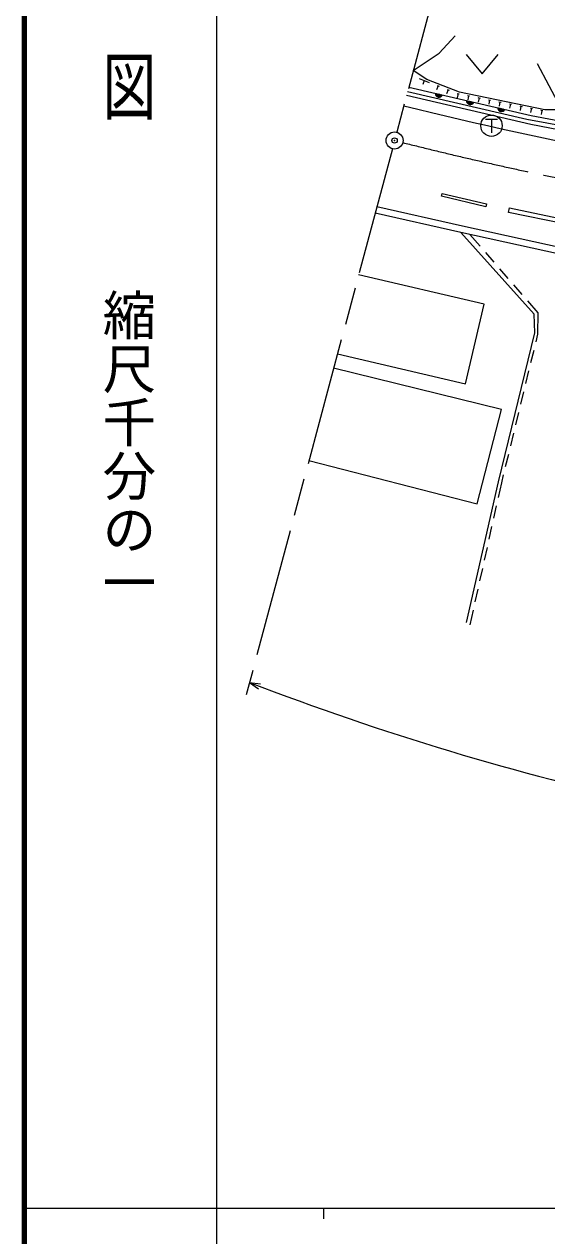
# Model space of a CAD drawing. Units: millimetres, scale not verified. Extents: x 40000 to 680000, y 20000 to 380000.
# Drawn here: x 40000 to 88909, y 202409 to 315714 of the extents above; entities that cross this region are included whole.
import ezdxf
from ezdxf.enums import TextEntityAlignment as Align

# ---------------------------------------------------------------- set-up
doc = ezdxf.new("R2010")
doc.units = ezdxf.units.MM
doc.header["$LTSCALE"] = 1000
doc.header["$PDMODE"] = 32
doc.header["$PDSIZE"] = 500
doc.linetypes.add('CHAIN', pattern=[18.5, 12, -1.5, 3.5, -1.5])
for name, color, linetype, lineweight in [('M-BGD', 7, 'Continuous', 13), ('M-BGD-EXST', 7, 'Continuous', 13), ('M-BMK', 2, 'CHAIN', 13), ('M-BMK-OTRS', 5, 'Continuous', 13), ('M-BMK-SRVR', 3, 'Continuous', 13), ('M-STR-HTXT', 7, 'Continuous', 13), ('M-STR-STRD', 7, 'Continuous', 13), ('M-TTL', 2, 'Continuous', 140), ('M-TTL-BAND', 7, 'Continuous', 13)]:
    doc.layers.add(name, color=color, linetype=linetype, lineweight=lineweight)
doc.layers.add('M-OTRS', color=7, linetype='Continuous')
doc.styles.add('@ＭＳ ゴシック', font='')
doc.styles.get('@ＭＳ ゴシック').set_extended_font_data('@MS Gothic')

msp = doc.modelspace()

# ---------------------------------------------------------------- linework, layer by layer
at = {"layer": 'M-BGD'}
for p, q in [((78821, 312999), (80341, 314638)), ((76415, 311393), (78821, 312999)), ((81353, 312890), (82853, 311090)), ((82853, 311090), (84353, 312890)), ((76979, 310649), (77907, 310278)), ((77443, 310464), (77295, 310092)), ((78743, 309945), (78595, 309573)), ((78650, 309982), (78836, 309907)), ((79672, 309574), (79524, 309202)), ((79579, 309611), (79765, 309537)), ((80508, 309240), (80510, 309240)), ((80510, 309240), (80704, 309201)), ((80607, 309220), (80529, 308828)), ((81489, 309045), (81685, 309006)), ((81587, 309026), (81509, 308633)), ((82469, 308850), (82666, 308811)), ((82568, 308831), (82490, 308438)), ((83450, 308655), (83646, 308616)), ((83548, 308636), (83470, 308243)), ((84431, 308460), (84627, 308421)), ((84529, 308441), (84451, 308048)), ((85412, 308265), (85608, 308226)), ((85510, 308246), (85432, 307854)), ((86393, 308070), (86589, 308031)), ((86491, 308051), (86413, 307659)), ((87374, 307876), (87570, 307837)), ((87472, 307856), (87394, 307464)), ((88354, 307681), (88551, 307642)), ((88452, 307661), (88375, 307269)), ((82666, 294960), (81708, 296059)), ((83981, 293452), (83192, 294357)), ((85295, 291945), (84507, 292850)), ((86610, 290438), (85821, 291342)), ((88095, 288736), (87136, 289835)), ((88084, 286740), (88095, 288736)), ((87905, 286006), (88084, 286740)), ((87431, 284063), (87715, 285229)), ((86956, 282120), (87241, 283286)), ((86482, 280178), (86767, 281343)), ((86008, 278235), (86292, 279400)), ((85534, 276292), (85818, 277457)), ((85059, 274349), (85344, 275514)), ((84691, 272838), (84870, 273571)), ((84386, 271464), (84691, 272838)), ((83952, 269512), (84212, 270683)), ((83519, 267560), (83779, 268731)), ((83085, 265607), (83345, 266779)), ((82652, 263655), (82912, 264826)), ((82218, 261702), (82478, 262874)), ((81740, 259548), (82045, 260921))]:
    msp.add_line(p, q, dxfattribs=at)
for points in [[(120935, 311811), (118365, 304762), (117736, 302234), (117451, 301052), (102613, 303397), (87423, 306330), (75788, 309052)], [(88009, 312053), (90205, 307915), (89930, 307693), (88737, 307714), (80724, 309374), (77667, 310530), (76415, 311393)], [(75884, 309409), (87040, 306830), (104570, 303617), (117583, 301597)], [(76000, 309841), (87461, 307187), (91760, 306380), (103292, 304183), (114943, 302389), (117726, 302191)], [(111922, 288096), (105694, 289935), (94216, 293305), (80875, 296242), (72844, 298055)], [(111984, 288714), (105866, 290520), (94368, 293896), (81008, 296838), (73002, 298645)], [(81392, 259752), (84402, 272924), (87778, 286857), (87717, 288584), (80875, 296242)], [(69319, 284890), (81304, 282089), (83044, 289534), (71297, 292279)], [(66646, 274906), (82384, 270851), (84663, 279696), (68958, 283544)]]:
    msp.add_lwpolyline(points, dxfattribs=at)
for centre, radius, start, end in [((78820, 309243), 354, 175.76376, 338.16894), ((78820, 309243), 283, 177.9878, 335.9449), ((78820, 309243), 212, 181.73412, 332.19857), ((78820, 309243), 142, 189.44585, 324.48684), ((78820, 309243), 100, 199.76352, 314.16918), ((81743, 308567), 354, 175.76376, 338.16894), ((81743, 308567), 283, 177.9878, 335.9449), ((81743, 308567), 212, 181.73412, 332.19857), ((81743, 308567), 142, 189.44585, 324.48684), ((81743, 308567), 100, 199.76352, 314.16918), ((84665, 307890), 354, 175.76376, 338.16894), ((84665, 307890), 283, 177.9878, 335.9449), ((84665, 307890), 212, 181.73412, 332.19857), ((84665, 307890), 142, 189.44585, 324.48684), ((84665, 307890), 100, 199.76352, 314.16918)]:
    msp.add_arc(centre, radius, start, end, dxfattribs=at)
at = {"layer": 'M-BGD-EXST'}
for p, q in [((83184, 306822), (84284, 306822)), ((83734, 306822), (83734, 305572))]:
    msp.add_line(p, q, dxfattribs=at)
msp.add_circle((83734, 306222), 1000, dxfattribs=at)
at = {"layer": 'M-BMK'}
for p, q in [((83847, 339148), (74868, 305613)), ((74454, 304067), (60781, 253003))]:
    msp.add_line(p, q, dxfattribs=at)
msp.add_arc((159485, 638664), 344432, 255.87596, 269.76024, dxfattribs=at)
at = {"layer": 'M-BMK-OTRS'}
msp.add_arc((179880, 735413), 439897, 256.27728, 261.86692, dxfattribs=at)
at = {"layer": 'M-BMK-SRVR'}
msp.add_circle((74661, 304840), 800, dxfattribs=at)
at = {"layer": 'M-OTRS', "color": 6}
msp.add_point((74661, 304840), dxfattribs=at)
at = {"layer": 'M-STR-HTXT'}
for q in [(61933, 253562), (62112, 254029)]:
    msp.add_line((61089, 254154), q, dxfattribs=at)
msp.add_arc((156180, 501721), 265201, 248.98809, 266.08468, dxfattribs=at)
at = {"layer": 'M-STR-STRD'}
for points in [[(79117, 299896), (83276, 298904), (83210, 298629), (79051, 299621)], [(85424, 298531), (90611, 297455), (90525, 297043), (85339, 298119)]]:
    msp.add_lwpolyline(points, close=True, dxfattribs=at)
at = {"layer": 'M-TTL'}
msp.add_line((40000, 380000), (40000, 20000), dxfattribs=at)
at = {"layer": 'M-TTL-BAND'}
for p, q in [((58000, 370000), (58000, 20000)), ((40000, 205000), (579000, 205000)), ((68000, 205000), (68000, 204000))]:
    msp.add_line(p, q, dxfattribs=at)

# ---------------------------------------------------------------- texts
at = {"layer": 'M-TTL-BAND', "style": '@ＭＳ ゴシック', "width": 1.4}
msp.add_text('平  面  図', height=3666, rotation=270, dxfattribs=at).set_placement((49777, 306475), align=Align.MIDDLE_RIGHT)
at = {"layer": 'M-TTL-BAND', "style": '@ＭＳ ゴシック'}
msp.add_text('縮尺千分の一', height=3666, rotation=270, dxfattribs=at).set_placement((49777, 261030), align=Align.MIDDLE_RIGHT)

doc.saveas('drawing.dxf')
